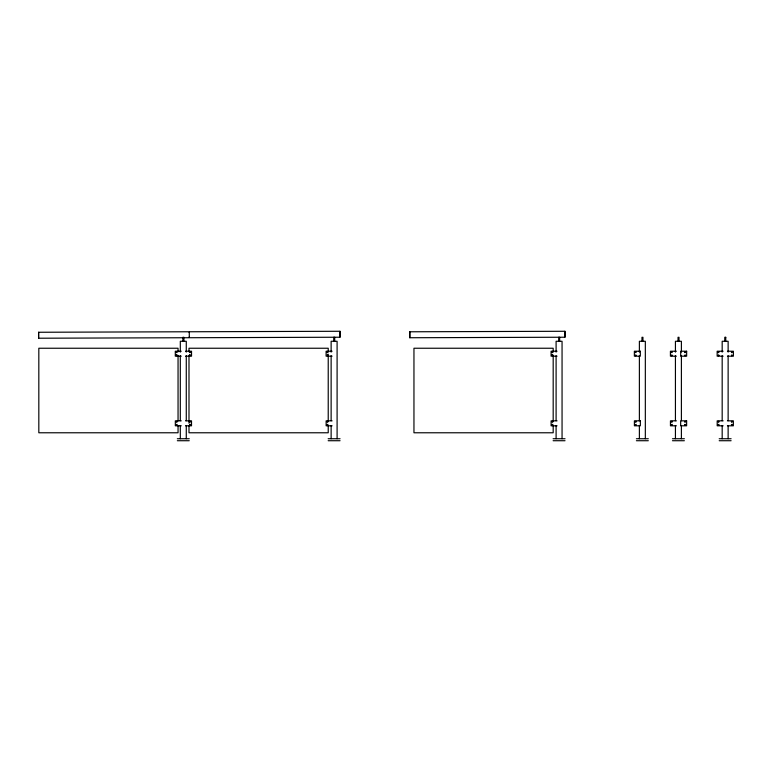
<?xml version="1.0" encoding="UTF-8"?>
<svg xmlns="http://www.w3.org/2000/svg" width="772" height="772" viewBox="0 0 772 772"><rect width="100%" height="100%" fill="white"/><g stroke="black" fill="none" stroke-linecap="round" stroke-linejoin="round"><path stroke-width="1.16" d="M339.969 331.275L339.989 337.229L38.619 338.223L38.6 332.259L339.969 331.275L339.979 334.083M409.787 331.844L409.797 337.74L564.94 337.229L564.95 334.865L564.911 331.275L409.778 331.786L409.797 337.74M327.984 355.477L327.232 354.83L327.762 355.67M636.234 355.477C634.873 353.499 636.466 356.76 635.433 355.477M672.287 355.477C670.936 353.499 672.508 356.76 671.495 355.477M685.584 355.477C684.282 353.508 685.816 356.76 684.793 355.477M719.031 355.477C717.671 353.499 719.263 356.77 718.23 355.477M732.329 355.477C731.016 353.47 732.493 356.799 731.528 355.477M725.738 337.296L724.773 337.296L724.754 341.272M181.266 351.221L175.292 351.221L175.292 356.191L181.266 356.191M185.57 351.221L191.533 351.221L191.533 356.191L185.57 356.191M332.085 351.221L326.112 351.221L326.112 356.191L332.085 356.191M557.046 351.221L551.083 351.221L551.083 356.191L557.046 356.191M676.388 351.221L670.414 351.221L670.414 356.191L676.388 356.191M723.123 351.221L717.159 351.221L717.159 356.191L723.123 356.191M727.436 351.221L733.4 351.221L733.4 356.191L727.436 356.191M181.285 420.837L175.321 420.837L175.321 425.806L181.285 425.806M185.541 420.837L191.514 420.837L191.514 425.806L185.541 425.806M332.105 420.837L326.141 420.837L326.141 425.806L332.105 425.806M557.075 420.837L551.102 420.837L551.102 425.806L557.075 425.806M676.407 420.837L670.443 420.837L670.443 425.806L676.407 425.806M723.152 420.837L717.188 420.837L717.188 425.806L723.152 425.806M727.407 420.837L733.371 420.837L733.371 425.806L727.407 425.806M177.338 438.737L189.246 438.737M328.158 438.737L340.066 438.737M553.119 438.737L565.036 438.737M636.398 438.737L648.316 438.737M672.46 438.737L684.368 438.737M719.195 438.737L731.113 438.737M177.338 440.725L189.246 440.725M328.158 440.725L340.066 440.725M553.119 440.725L565.036 440.725M636.398 440.725L648.316 440.725M672.46 440.725L684.368 440.725M719.195 440.725L731.113 440.725M564.911 331.275L564.95 334.083M564.93 337.171L564.901 334.421M339.989 337.171L339.969 334.421M38.6 332.259L38.619 335.077M38.619 338.223L38.61 335.405M189.294 332.52C189.265 329.933 189.304 340.191 189.304 336.737M728.131 352.109L728.131 341.272L722.177 341.272L722.177 352.109M728.131 355.718L728.131 420.692M728.131 425.497L728.131 438.737M725.757 337.296L725.757 341.272M722.177 355.718L722.177 420.692M722.177 425.497L722.177 438.737M681.396 352.109L681.396 341.272L675.432 341.272L675.432 352.109M681.396 355.718L681.396 420.692M681.396 425.497L681.396 438.737M679.013 341.272L679.013 337.296L678.038 337.296L678.019 341.272M675.432 355.718L675.432 420.692M675.432 425.497L675.432 438.737M645.334 438.737L645.334 341.272L639.38 341.272L639.38 352.109M642.951 341.272L642.951 337.296L641.976 337.296L641.957 341.272M639.38 355.718L639.38 420.692M639.38 425.497L639.38 438.737M562.055 438.737L562.055 341.272L556.101 341.272L556.101 352.109M559.671 341.272L559.671 337.296L558.696 337.296L558.677 341.272M556.101 355.718L556.101 420.692M556.101 425.497L556.101 438.737M553.186 351.81L553.186 348.24L413.956 348.24L413.956 432.774L553.186 432.774L553.186 425.623M553.186 355.381L553.186 420.865M337.094 438.737L337.094 341.272L331.13 341.272L331.13 352.109M334.71 341.272L334.71 337.296L333.736 337.296L333.716 341.272M331.13 355.718L331.13 420.692M331.13 425.497L331.13 438.737M328.225 351.81L328.225 348.24L188.995 348.24L188.995 351.81M328.225 354.194L328.225 420.865M328.225 425.623L328.225 432.774L188.995 432.774L188.995 425.623M188.995 355.381L188.995 423.249M186.274 352.109L186.274 341.272L180.31 341.272L180.31 352.109M186.274 355.718L186.274 420.692M186.274 425.497L186.274 438.737M183.89 341.272L183.89 337.296L182.906 337.296L182.896 341.272M180.31 355.718L180.31 420.692M180.31 425.497L180.31 438.737M178.052 351.81L178.052 348.24L38.822 348.24L38.822 432.774L178.052 432.774L178.052 425.623M178.052 355.381L178.052 420.865M176.267 352.022C176.759 353.962 177.84 350.758 176.267 352.022M176.267 355.043C176.759 356.982 177.85 353.779 176.267 355.043M176.286 421.637C176.798 423.577 177.84 420.373 176.286 421.637M189.565 352.022C190.066 353.962 191.118 350.758 189.565 352.022M176.296 424.658C176.634 426.52 178.014 423.635 176.354 424.542M189.565 355.043C190.076 356.982 191.128 353.779 189.565 355.043M189.536 421.637C190.008 423.567 191.157 420.402 189.536 421.637M189.545 424.658C190.047 426.598 191.099 423.394 189.545 424.658M327.087 352.022C327.589 353.962 328.64 350.758 327.087 352.022M327.106 421.637C327.618 423.577 328.669 420.373 327.106 421.637M327.116 424.658C327.453 426.52 328.833 423.635 327.174 424.542M552.048 352.022C552.559 353.962 553.601 350.758 552.048 352.022M552.057 355.043C552.559 356.982 553.611 353.779 552.057 355.043M552.077 421.637C552.578 423.577 553.63 420.373 552.077 421.637M552.077 424.658C552.414 426.52 553.804 423.635 552.134 424.542M635.327 352.022C635.838 353.962 636.89 350.758 635.327 352.022M635.356 421.637C635.848 423.577 636.929 420.373 635.356 421.637M635.366 424.658C635.867 426.598 636.919 423.394 635.366 424.658M671.389 352.022C671.891 353.962 672.943 350.758 671.389 352.022M671.408 421.637C671.901 423.577 672.991 420.373 671.408 421.637M684.687 352.022C685.179 353.962 686.26 350.758 684.687 352.022M671.418 424.658C671.929 426.598 672.972 423.394 671.418 424.658M684.658 421.637C685.169 423.577 686.212 420.373 684.658 421.637M684.668 424.658C685.005 426.52 686.385 423.635 684.725 424.542M718.124 352.022C718.635 353.962 719.687 350.758 718.124 352.022M718.153 421.637C718.664 423.577 719.707 420.373 718.153 421.637M731.431 352.022C731.933 353.962 732.985 350.758 731.431 352.022M718.163 424.658C718.5 426.52 719.88 423.635 718.211 424.542M731.402 421.637C731.904 423.577 732.956 420.373 731.402 421.637M731.412 424.658C731.914 426.598 732.966 423.394 731.412 424.658M640.326 351.221L634.362 351.221L634.362 356.191L640.326 356.191L640.326 351.221M686.655 351.221L680.692 351.221L680.692 356.191L686.655 356.191L686.655 351.221M640.355 420.837L634.391 420.837L634.391 425.806L640.355 425.806L640.355 420.837M686.636 420.837L680.663 420.837L680.663 425.806L686.636 425.806L686.636 420.837"/></g></svg>
